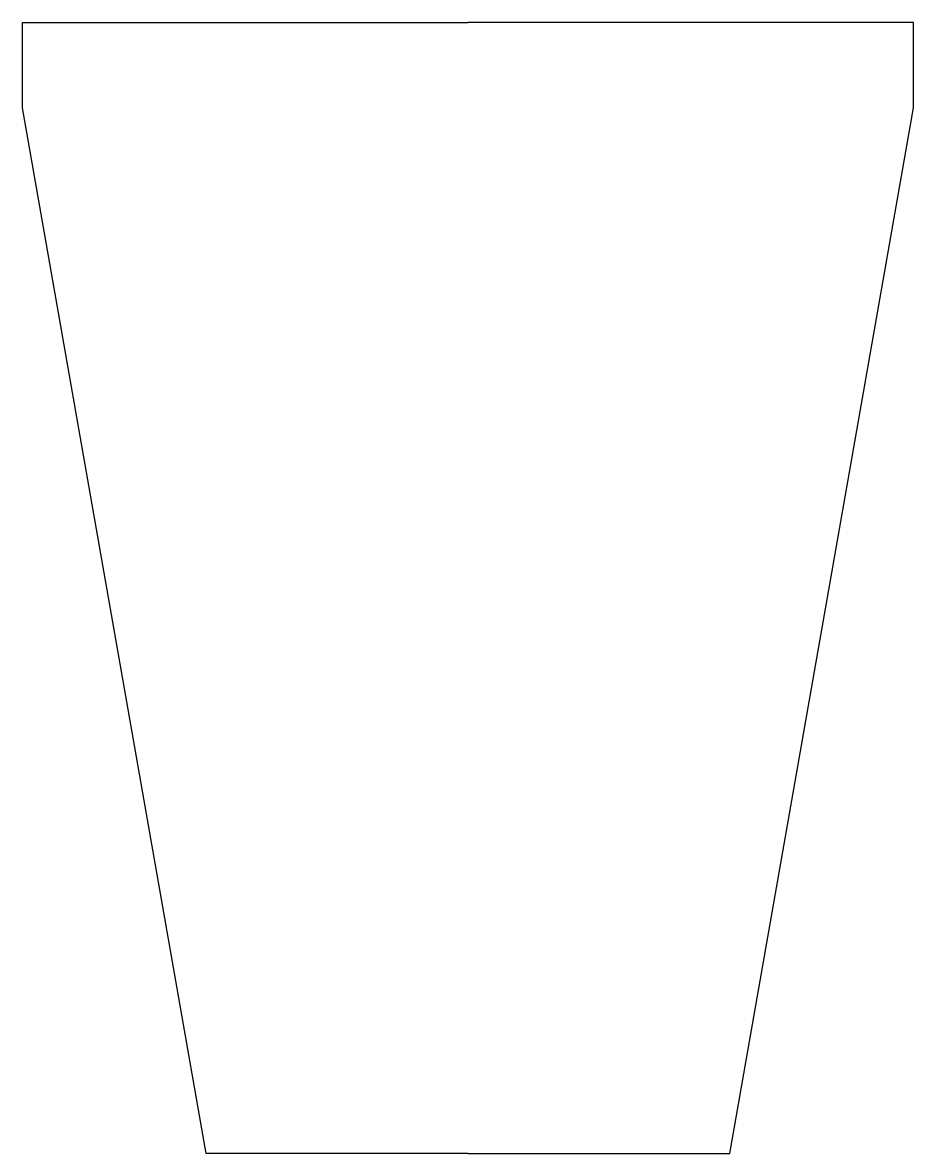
# Model space of a CAD drawing. Extents: x -34 to 34, y 0 to 86.3.
import ezdxf

# ---------------------------------------------------------------- set-up
doc = ezdxf.new("R2010")
doc.units = 0
doc.layers.add('MODELSKETCH_VISIBLE', color=7, linetype='CONTINUOUS')

msp = doc.modelspace()

# ---------------------------------------------------------------- linework, layer by layer
at = {"layer": 'MODELSKETCH_VISIBLE'}
for p, q in [((-34, 79.781), (-34, 86.281)), ((-34, 86.281), (0, 86.281)), ((34, 86.281), (0, 86.281)), ((34, 79.781), (34, 86.281)), ((-20, 0), (-34, 79.781)), ((20, 0), (34, 79.781)), ((0, 0), (-20, 0)), ((0, 0), (20, 0))]:
    msp.add_line(p, q, dxfattribs=at)

doc.saveas('drawing.dxf')
